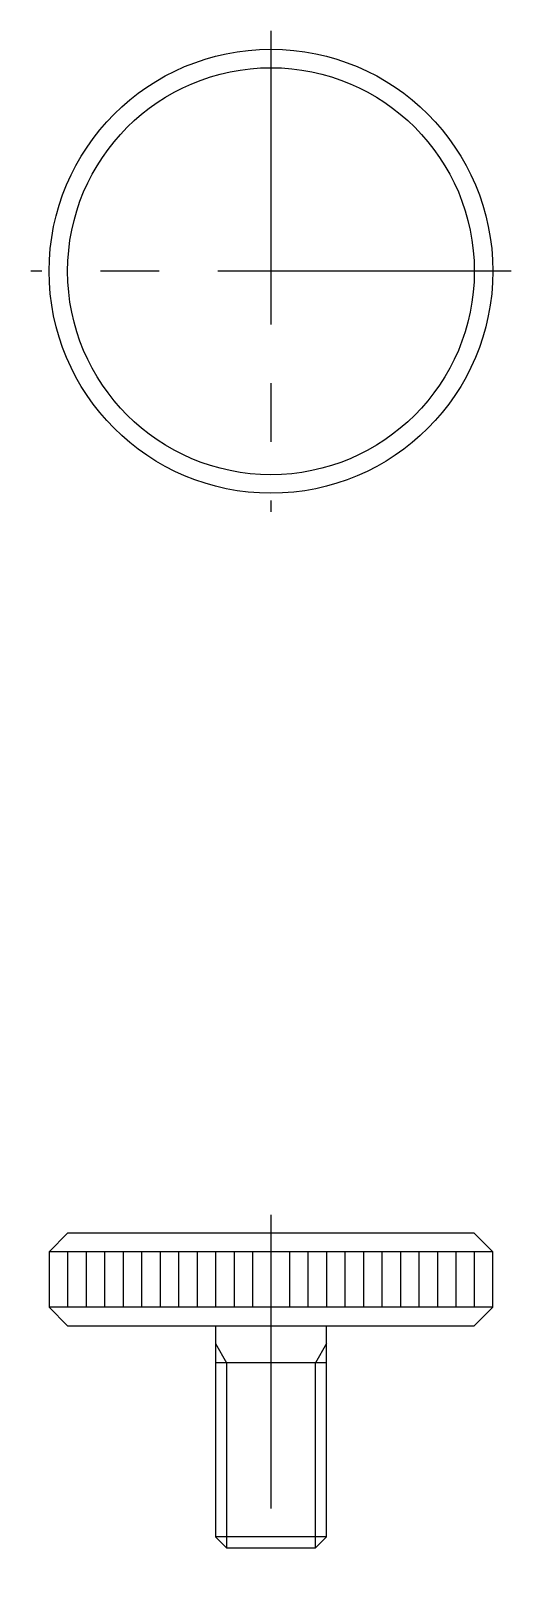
# Model space of a CAD drawing. Extents: x 10 to 147, y 10 to 130.
# Drawn here: x 133.73 to 146.73, y 88.01 to 129.5 of the extents above; entities outside this region: 2.
import ezdxf

# ---------------------------------------------------------------- set-up
doc = ezdxf.new("R2010")
doc.units = 0
doc.header["$LTSCALE"] = 0.25
doc.linetypes.add('CENTER', pattern=[50.8, 31.75, -6.35, 6.35, -6.35])
doc.layers.get('0').update_dxf_attribs({"linetype": 'CONTINUOUS'})
doc.layers.add('CENTER', color=1, linetype='CENTER')

msp = doc.modelspace()

# ---------------------------------------------------------------- linework, layer by layer
for p, q in [((134.733, 97.006), (134.233, 96.506)), ((145.733, 97.006), (134.733, 97.006)), ((145.733, 97.006), (146.233, 96.506)), ((146.233, 96.506), (134.233, 96.506)), ((134.233, 96.506), (134.233, 95.006)), ((134.733, 96.506), (134.733, 95.006)), ((135.233, 96.506), (135.233, 95.006)), ((135.733, 96.506), (135.733, 95.006)), ((136.233, 96.506), (136.233, 95.006)), ((136.733, 96.506), (136.733, 95.006)), ((137.233, 96.506), (137.233, 95.006)), ((137.733, 96.506), (137.733, 95.006)), ((138.233, 96.506), (138.233, 95.006)), ((138.733, 96.506), (138.733, 95.006)), ((139.233, 96.506), (139.233, 95.006)), ((139.733, 96.506), (139.733, 95.006)), ((140.733, 96.506), (140.733, 95.006)), ((141.233, 96.506), (141.233, 95.006)), ((141.733, 96.506), (141.733, 95.006)), ((142.233, 96.506), (142.233, 95.006)), ((142.733, 96.506), (142.733, 95.006)), ((143.233, 96.506), (143.233, 95.006)), ((143.733, 96.506), (143.733, 95.006)), ((144.233, 96.506), (144.233, 95.006)), ((144.733, 96.506), (144.733, 95.006)), ((145.233, 96.506), (145.233, 95.006)), ((145.733, 96.506), (145.733, 95.006)), ((146.233, 95.006), (146.233, 96.506)), ((145.733, 96.131), (145.733, 96.131)), ((145.733, 95.756), (145.733, 95.756)), ((146.233, 95.006), (134.233, 95.006)), ((134.233, 95.006), (134.733, 94.506)), ((146.233, 95.006), (145.733, 94.506)), ((134.733, 94.506), (145.733, 94.506)), ((138.733, 94.506), (138.733, 88.806)), ((141.733, 88.806), (141.733, 94.506)), ((141.733, 93.506), (138.733, 93.506)), ((139.033, 88.506), (138.733, 88.806)), ((141.733, 88.806), (138.733, 88.806)), ((139.033, 88.506), (141.433, 88.506)), ((141.433, 88.506), (141.733, 88.806))]:
    msp.add_line(p, q)
at = {"color": 3, "linetype": 'CONTINUOUS'}
for p, q in [((138.733, 94.025), (139.033, 93.506)), ((141.733, 94.025), (141.433, 93.506)), ((139.033, 93.506), (139.033, 88.506)), ((141.433, 88.506), (141.433, 93.506))]:
    msp.add_line(p, q, dxfattribs=at)
for radius in [6, 5.5]:
    msp.add_circle((140.233, 123.005), radius)
at = {"layer": 'CENTER', "color": 1, "linetype": 'CENTER'}
for p, q in [((140.233, 129.505), (140.233, 116.505)), ((146.733, 123.005), (133.733, 123.005)), ((140.233, 97.506), (140.233, 88.006))]:
    msp.add_line(p, q, dxfattribs=at)

# ---------------------------------------------------------------- texts
for s, p in [('NOOSF3-6', (10, 25)), ('NOOSF03', (10, 10))]:
    msp.add_text(s, height=4).set_placement(p)

doc.saveas('drawing.dxf')
